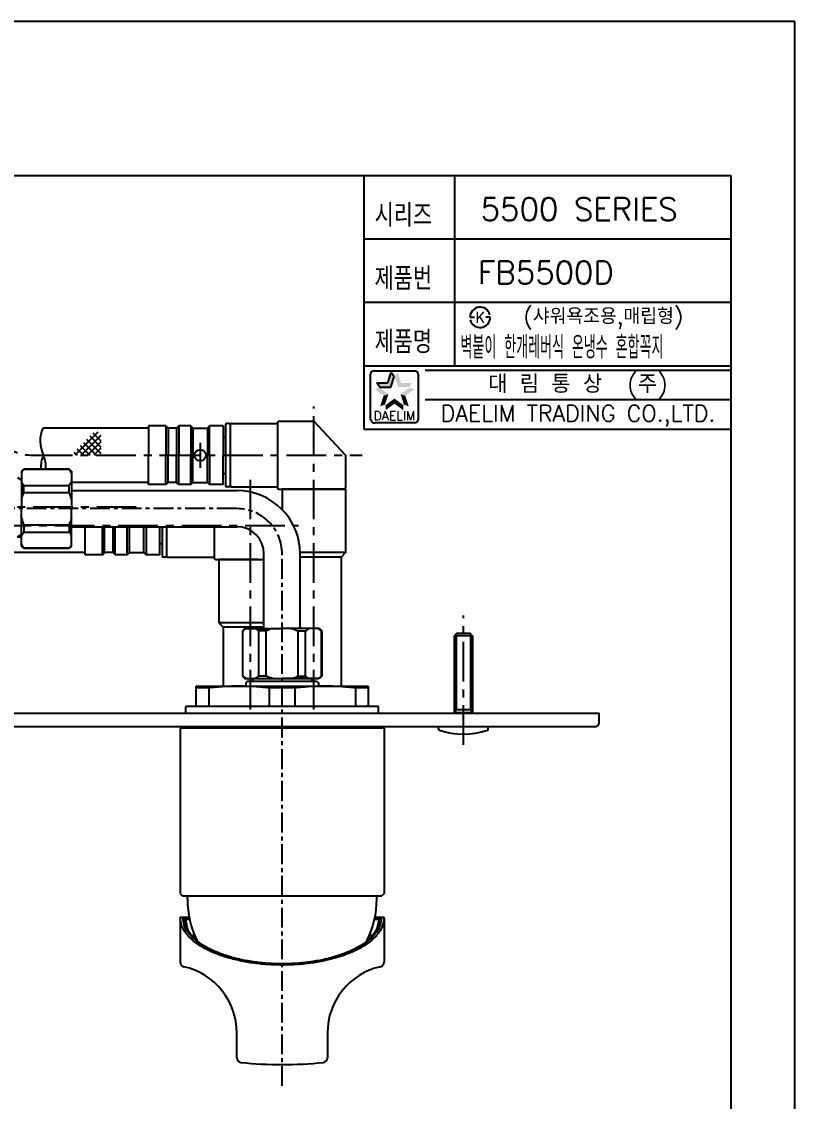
# Model space of a CAD drawing. Extents: x 2571 to 3165, y -5564 to -5144.
# Drawn here: x 2994.4 to 3165, y -5382.5 to -5144 of the extents above; entities that cross this region are included whole.
import ezdxf
from ezdxf.enums import TextEntityAlignment as Align

# ---------------------------------------------------------------- set-up
doc = ezdxf.new("R2010")
doc.units = 0
doc.header["$LTSCALE"] = 7
doc.header["$MEASUREMENT"] = 0
doc.linetypes.add('CENTER', pattern=[2, 1.25, -0.25, 0.25, -0.25])
doc.layers.get('0').update_dxf_attribs({"color": 2, "linetype": 'CONTINUOUS'})
for name, color, linetype in [('CENTER', 1, 'CENTER'), ('CL', 1, 'CENTER'), ('D', 2, 'CONTINUOUS'), ('DIM', 2, 'CONTINUOUS'), ('DWG', 7, 'CONTINUOUS')]:
    doc.layers.add(name, color=color, linetype=linetype)
doc.styles.add('GHS', font='ROMANS.shx', dxfattribs={"bigfont": 'GHS.shx'})
doc.styles.add('HAN', font='TXT.shx', dxfattribs={"bigfont": 'GHS.shx'})
doc.styles.add('ROMANS', font='romans')

# ---------------------------------------------------------------- blocks, each defined once
blk = doc.blocks.new('KS')
at = {"layer": 'D'}
for p, q in [((-2.25, 0), (-1.75, 0)), ((-1.75, 0), (-1.25, 0)), ((1.75, 0), (1.25, 0)), ((2.25, 0), (1.75, 0))]:
    blk.add_line(p, q, dxfattribs=at)
for start, end in [(15, 180), (195, 0)]:
    blk.add_arc((0, 0), 2.25, start, end, dxfattribs=at)
at = {"layer": 'D', "style": 'HAN'}
blk.add_text('K', height=2.39, dxfattribs=at).set_placement((0, 0), align=Align.MIDDLE)

msp = doc.modelspace()

# ---------------------------------------------------------------- linework, layer by layer
for q in [(2570.96, -5143.96), (3164.96, -5563.96), (3164.96, -5563.96)]:
    msp.add_line((3164.96, -5143.96), q)
at = {"color": 4}
for p, q in [((2931.09, -5177.96), (3150.96, -5177.96)), ((3150.96, -5177.96), (3150.96, -5552.96))]:
    msp.add_line(p, q, dxfattribs=at)
at = {"color": 7}
for p, q in [((3069.96, -5177.96), (3069.96, -5233.96)), ((3089.96, -5177.96), (3089.96, -5219.96)), ((3069.96, -5191.96), (3150.96, -5191.96)), ((3069.96, -5205.96), (3150.96, -5205.96)), ((3069.96, -5219.96), (3150.96, -5219.96)), ((3069.96, -5233.96), (3150.96, -5233.96))]:
    msp.add_line(p, q, dxfattribs=at)
at = {"color": 2, "linetype": 'Continuous'}
for p, q in [((3071.44, -5231.83), (3071.44, -5221.83)), ((3072.19, -5221.08), (3081.19, -5221.08)), ((3081.94, -5221.83), (3081.94, -5231.83)), ((3083.46, -5220.96), (3150.96, -5220.96)), ((3083.46, -5227.46), (3150.96, -5227.46)), ((3081.19, -5232.58), (3072.44, -5232.58))]:
    msp.add_line(p, q, dxfattribs=at)
at = {"color": 2}
for p, q in [((3075.2, -5223.78), (3075.95, -5221.47)), ((3075.87, -5224.69), (3076.62, -5222.39)), ((3076.62, -5222.39), (3075.95, -5221.47)), ((3072.78, -5223.78), (3075.2, -5223.78)), ((3073.44, -5224.69), (3072.78, -5223.78)), ((3073.44, -5224.69), (3075.87, -5224.69)), ((3011.2, -5234.67), (3006.12, -5239.74)), ((3010.15, -5234.79), (3011.91, -5236.54)), ((3011.91, -5235.37), (3007.54, -5239.74)), ((3008.03, -5236.91), (3010.87, -5239.74)), ((3008.74, -5236.2), (3011.91, -5239.37)), ((3011.91, -5236.79), (3008.95, -5239.74)), ((3009.45, -5235.49), (3011.91, -5237.95)), ((3005.91, -5239.03), (3006.63, -5239.74)), ((3006.62, -5238.32), (3008.04, -5239.74)), ((3007.33, -5237.61), (3009.46, -5239.74)), ((3011.91, -5238.2), (3010.36, -5239.74)), ((3011.91, -5239.62), (3011.78, -5239.74))]:
    msp.add_line(p, q, dxfattribs=at)
at = {"color": 7, "linetype": 'Continuous'}
for p, q in [((2994.9, -5242.79), (2994.4, -5243.29)), ((2994.4, -5243.29), (2994.4, -5251.54)), ((3004.9, -5242.79), (2994.9, -5242.79)), ((2994.9, -5242.79), (2994.9, -5242.85)), ((2994.9, -5242.85), (3004.9, -5242.85)), ((3005.4, -5243.29), (3004.9, -5242.79)), ((3004.9, -5242.85), (3004.9, -5242.79)), ((3005.4, -5243.29), (3005.4, -5251.54)), ((2994.9, -5246.39), (3004.9, -5246.39)), ((2994.9, -5248), (2994.9, -5246.39)), ((3004.9, -5248), (3004.9, -5246.39)), ((2994.9, -5248), (3004.9, -5248)), ((3065.9, -5247.24), (3051.9, -5247.24)), ((3051.9, -5247.24), (3051.9, -5251.75)), ((3065.9, -5247.24), (3065.9, -5261.24)), ((2994.4, -5259.79), (2994.4, -5251.54)), ((3005.4, -5259.79), (3005.4, -5251.54)), ((2994.9, -5255.09), (3004.9, -5255.09)), ((2994.9, -5255.09), (2994.9, -5256.7)), ((3004.9, -5255.09), (3004.9, -5256.7)), ((2994.9, -5256.7), (3004.9, -5256.7)), ((2994.9, -5260.29), (2994.4, -5259.79)), ((2994.9, -5260.24), (3004.9, -5260.24)), ((2994.9, -5260.29), (2994.9, -5260.24)), ((3004.9, -5260.29), (2994.9, -5260.29)), ((3005.4, -5259.79), (3004.9, -5260.29)), ((3004.9, -5260.24), (3004.9, -5260.29)), ((3065.9, -5261.24), (3055.9, -5261.24)), ((3065.9, -5261.24), (3064.9, -5262.24)), ((3037.9, -5262.74), (3037.9, -5276.74)), ((3046.65, -5262.74), (3037.9, -5262.74)), ((3064.9, -5262.24), (3055.9, -5262.24)), ((3064.9, -5262.24), (3064.9, -5290.74)), ((3037.9, -5276.74), (3038.9, -5277.74)), ((3047.9, -5276.74), (3037.9, -5276.74)), ((3038.9, -5277.74), (3038.9, -5290.74)), ((3047.9, -5277.74), (3038.9, -5277.74)), ((3043.65, -5278.04), (3043.15, -5278.54)), ((3043.21, -5278.54), (3043.15, -5278.54)), ((3043.15, -5278.54), (3043.15, -5288.54)), ((3043.21, -5288.54), (3043.21, -5278.54)), ((3043.65, -5278.04), (3051.9, -5278.04)), ((3048.36, -5278.54), (3046.75, -5278.54)), ((3046.75, -5288.54), (3046.75, -5278.54)), ((3048.36, -5288.54), (3048.36, -5278.54)), ((3060.15, -5278.04), (3051.9, -5278.04)), ((3055.45, -5278.54), (3057.06, -5278.54)), ((3055.45, -5288.54), (3055.45, -5278.54)), ((3057.06, -5288.54), (3057.06, -5278.54)), ((3060.15, -5278.04), (3060.65, -5278.54)), ((3060.6, -5288.54), (3060.6, -5278.54)), ((3060.6, -5278.54), (3060.65, -5278.54)), ((3060.65, -5278.54), (3060.65, -5288.54)), ((3043.15, -5288.54), (3043.21, -5288.54)), ((3043.15, -5288.54), (3043.65, -5289.04)), ((3043.65, -5289.04), (3051.9, -5289.04)), ((3043.9, -5289.04), (3059.9, -5289.04)), ((3044.2, -5289.74), (3043.9, -5290.04)), ((3059.6, -5289.74), (3044.2, -5289.74)), ((3045.4, -5289.04), (3045.4, -5289.74)), ((3048.36, -5288.54), (3046.75, -5288.54)), ((3060.15, -5289.04), (3051.9, -5289.04)), ((3055.45, -5288.54), (3057.06, -5288.54)), ((3058.4, -5289.04), (3058.4, -5289.74)), ((3059.6, -5289.74), (3059.9, -5290.04)), ((3060.65, -5288.54), (3060.15, -5289.04)), ((3060.65, -5288.54), (3060.6, -5288.54)), ((3032.9, -5290.74), (3070.9, -5290.74)), ((3032.9, -5295.24), (3032.9, -5290.74)), ((3035.74, -5291.15), (3032.9, -5291.15)), ((3035.74, -5291.15), (3035.74, -5295.24)), ((3043.9, -5290.04), (3043.9, -5290.74)), ((3049.07, -5291.15), (3049.07, -5295.24)), ((3054.74, -5291.15), (3049.07, -5291.15)), ((3054.74, -5291.15), (3054.74, -5295.24)), ((3059.9, -5290.04), (3059.9, -5290.74)), ((3068.07, -5291.15), (3068.07, -5295.24)), ((3070.9, -5291.15), (3068.07, -5291.15)), ((3070.9, -5290.74), (3070.9, -5295.24)), ((2821.9, -5296.74), (3121.9, -5296.74)), ((3073.15, -5295.24), (3030.65, -5295.24)), ((3030.65, -5296.74), (3030.65, -5295.24)), ((3073.15, -5296.74), (3073.15, -5295.24)), ((3121.9, -5298.74), (3121.9, -5296.74)), ((3120.9, -5299.74), (2822.9, -5299.74)), ((3029.7, -5299.74), (3029.4, -5300.04)), ((3074.4, -5300.04), (3029.4, -5300.04)), ((3029.4, -5300.04), (3029.4, -5336.54)), ((3074.1, -5299.74), (3074.4, -5300.04)), ((3074.4, -5300.04), (3074.4, -5336.54)), ((3086.4, -5300.19), (3086.4, -5299.74)), ((3097.4, -5300.19), (3097.4, -5299.74)), ((3029.4, -5336.54), (3029.9, -5337.04)), ((3029.9, -5337.04), (3073.9, -5337.04)), ((3031, -5337.74), (3031, -5337.34)), ((3072.8, -5337.74), (3072.8, -5337.34)), ((3074.4, -5336.54), (3073.9, -5337.04)), ((3030.02, -5341.84), (3029.4, -5341.84)), ((3029.4, -5341.84), (3029.4, -5351.73)), ((3031.41, -5341.84), (3030.05, -5341.84)), ((3030.5, -5342.22), (3031.49, -5342.22)), ((3072.32, -5342.22), (3073.31, -5342.22)), ((3073.67, -5341.84), (3072.39, -5341.84)), ((3073.31, -5342.22), (3073, -5343.43)), ((3074.4, -5341.84), (3073.79, -5341.84)), ((3074.4, -5341.84), (3074.4, -5351.73)), ((3030.63, -5343.35), (3030.63, -5343.34)), ((3073, -5343.43), (3072.71, -5344.59)), ((3073.18, -5343.34), (3073.18, -5343.35)), ((3053.44, -5352.05), (3050.36, -5352.05)), ((3051.9, -5352.12), (3051.9, -5352.08)), ((3041.9, -5372.85), (3041.9, -5367.34)), ((3061.9, -5367.34), (3061.9, -5372.85))]:
    msp.add_line(p, q, dxfattribs=at)
at = {"color": 2, "linetype": 'Continuous'}
for centre, radius, start, end in [((3072.19, -5221.83), 0.75, 90, 180), ((3081.19, -5221.83), 0.75, 0, 90), ((3072.31, -5231.7), 0.884, 188.1301, 278.1301), ((3081.19, -5231.83), 0.75, 270, 0), ((3005.87, -5236.61), 7.37, 157.1441, 205.2076), ((3005.99, -5242.61), 7.37, 157.1441, 181.4628), ((2992.41, -5242.61), 7.37, 358.5372, 22.8559)]:
    msp.add_arc(centre, radius, start, end, dxfattribs=at)
at = {"color": 7, "linetype": 'Continuous'}
for centre, radius, start, end in [((3120.9, -5298.74), 1, 270, 0), ((3086.7, -5300.19), 0.3, 180, 251.2773), ((3091.9, -5284.84), 16.5, 251.2773, 288.7227), ((3097.1, -5300.19), 0.3, 288.7227, 0), ((3031.3, -5337.34), 0.3, 90, 180), ((3072.5, -5337.34), 0.3, 0, 90), ((3051.9, -5337.74), 20.9, 180, 206.3213), ((3051.9, -5337.74), 20.9, 333.6794, 0), ((3026.9, -5367.34), 15, 0, 77.3644), ((3076.9, -5367.34), 15, 102.6356, 180), ((3042.9, -5372.85), 1, 180, 263.6987), ((3060.9, -5372.85), 1, 276.3013, 0), ((3051.9, -5291.34), 83, 263.6987, 276.3013)]:
    msp.add_arc(centre, radius, start, end, dxfattribs=at)
for points in [[(2994.4, -5243.61), (2994.54, -5243.37), (2994.71, -5243.11), (2994.9, -5242.85)], [(3005.4, -5243.61), (3005.27, -5243.37), (3005.1, -5243.11), (3004.9, -5242.85)], [(2994.9, -5246.39), (2994.71, -5246.12), (2994.54, -5245.87), (2994.4, -5245.62)], [(3004.9, -5246.39), (3005.1, -5246.12), (3005.27, -5245.87), (3005.4, -5245.62)], [(2994.4, -5249.53), (2994.54, -5248.99), (2994.71, -5248.47), (2994.9, -5248)], [(3005.4, -5249.53), (3005.27, -5248.99), (3005.1, -5248.47), (3004.9, -5248)], [(2994.4, -5253.56), (2994.54, -5254.1), (2994.71, -5254.61), (2994.9, -5255.09)], [(3005.4, -5253.56), (3005.27, -5254.1), (3005.1, -5254.61), (3004.9, -5255.09)], [(2994.9, -5256.7), (2994.71, -5256.96), (2994.54, -5257.22), (2994.4, -5257.46)], [(3004.9, -5256.7), (3005.1, -5256.96), (3005.27, -5257.22), (3005.4, -5257.46)], [(2994.4, -5259.48), (2994.54, -5259.72), (2994.71, -5259.97), (2994.9, -5260.24)], [(3005.4, -5259.48), (3005.27, -5259.72), (3005.1, -5259.97), (3004.9, -5260.24)], [(3043.97, -5278.04), (3043.73, -5278.18), (3043.48, -5278.35), (3043.21, -5278.54)], [(3046.75, -5278.54), (3046.48, -5278.35), (3046.23, -5278.18), (3045.98, -5278.04)], [(3049.89, -5278.04), (3049.35, -5278.18), (3048.84, -5278.35), (3048.36, -5278.54)], [(3053.92, -5278.04), (3054.46, -5278.18), (3054.97, -5278.35), (3055.45, -5278.54)], [(3057.06, -5278.54), (3057.32, -5278.35), (3057.58, -5278.18), (3057.83, -5278.04)], [(3059.84, -5278.04), (3060.08, -5278.18), (3060.33, -5278.35), (3060.6, -5278.54)], [(3043.97, -5289.04), (3043.73, -5288.91), (3043.48, -5288.74), (3043.21, -5288.54)], [(3046.75, -5288.54), (3046.48, -5288.74), (3046.23, -5288.91), (3045.98, -5289.04)], [(3049.89, -5289.04), (3049.35, -5288.91), (3048.84, -5288.74), (3048.36, -5288.54)], [(3053.92, -5289.04), (3054.46, -5288.91), (3054.97, -5288.74), (3055.45, -5288.54)], [(3057.06, -5288.54), (3057.32, -5288.74), (3057.58, -5288.91), (3057.83, -5289.04)], [(3059.84, -5289.04), (3060.08, -5288.91), (3060.33, -5288.74), (3060.6, -5288.54)], [(3042.4, -5290.74), (3040.73, -5290.77), (3039.07, -5290.85), (3037.41, -5290.97), (3035.74, -5291.15)], [(3049.07, -5291.15), (3047.4, -5290.97), (3045.74, -5290.85), (3044.08, -5290.77), (3042.4, -5290.74)], [(3061.4, -5290.74), (3059.73, -5290.77), (3058.07, -5290.85), (3056.41, -5290.97), (3054.74, -5291.15)], [(3068.07, -5291.15), (3066.4, -5290.97), (3064.74, -5290.85), (3063.08, -5290.77), (3061.4, -5290.74)], [(3031.47, -5346.24), (3030.64, -5345.27), (3029.72, -5343.58), (3029.4, -5341.84)], [(3051.9, -5352.12), (3048.69, -5352.01), (3045.45, -5351.67), (3042.38, -5351.11), (3039.5, -5350.33), (3036.84, -5349.32), (3034.52, -5348.12), (3032.6, -5346.73), (3031.17, -5345.19), (3030.29, -5343.54), (3030.02, -5341.84)], [(3030.02, -5341.84), (3030.1, -5341.85)], [(3030.1, -5341.85), (3030.18, -5341.87)], [(3030.18, -5341.87), (3030.28, -5341.92)], [(3030.28, -5341.92), (3030.32, -5341.95), (3030.43, -5342.07), (3030.5, -5342.22)], [(3030.5, -5342.22), (3030.78, -5343.3)], [(3030.63, -5343.34), (3030.5, -5342.22)], [(3073.79, -5341.84), (3073.51, -5343.54), (3072.64, -5345.19), (3071.21, -5346.73), (3069.29, -5348.12), (3066.97, -5349.32), (3064.31, -5350.33), (3061.43, -5351.11), (3058.36, -5351.67), (3055.12, -5352.01), (3051.9, -5352.12)], [(3074.4, -5341.84), (3074.09, -5343.58), (3073.17, -5345.27), (3072.34, -5346.24)], [(3073.31, -5342.22), (3073.18, -5343.34)], [(3073.53, -5341.92), (3073.49, -5341.95), (3073.37, -5342.07), (3073.31, -5342.22)], [(3073.63, -5341.87), (3073.53, -5341.92)], [(3073.71, -5341.85), (3073.63, -5341.87)], [(3073.79, -5341.84), (3073.71, -5341.85)], [(3051.9, -5352.08), (3049.04, -5351.99), (3045.92, -5351.68), (3042.88, -5351.16), (3040, -5350.41), (3037.36, -5349.46), (3035.04, -5348.3), (3033.14, -5346.98), (3031.71, -5345.53), (3030.82, -5343.98), (3030.63, -5343.34)], [(3030.78, -5343.3), (3030.81, -5343.43)], [(3030.81, -5343.43), (3031.1, -5344.59)], [(3073.18, -5343.34), (3072.99, -5343.98), (3072.1, -5345.53), (3070.68, -5346.98), (3068.77, -5348.3), (3066.46, -5349.45), (3063.82, -5350.41), (3060.95, -5351.16), (3057.91, -5351.68), (3054.79, -5351.99), (3051.9, -5352.08)], [(3031.56, -5346.33), (3031.47, -5346.24)], [(3072.24, -5346.33), (3071.69, -5346.84), (3069.72, -5348.25), (3067.33, -5349.48), (3064.6, -5350.5), (3061.63, -5351.3), (3058.48, -5351.88), (3055.22, -5352.22), (3051.9, -5352.34), (3048.59, -5352.22), (3045.33, -5351.88), (3042.18, -5351.3), (3039.2, -5350.5), (3036.48, -5349.48), (3034.09, -5348.25), (3032.12, -5346.84), (3031.56, -5346.33)], [(3032.64, -5345.84), (3031.97, -5345.84)], [(3071.84, -5345.84), (3071.17, -5345.84)], [(3072.34, -5346.24), (3072.24, -5346.33)], [(3029.4, -5351.73), (3029.41, -5351.8), (3029.48, -5352.11), (3029.65, -5352.39), (3029.89, -5352.59), (3030.19, -5352.71)], [(3073.62, -5352.71), (3073.92, -5352.59), (3074.16, -5352.39), (3074.33, -5352.11), (3074.4, -5351.8), (3074.4, -5351.73)]]:
    msp.add_spline(points, degree=3, dxfattribs=at)
at = {"color": 2}
for points in [[(3075.2, -5223.78), (3075.87, -5224.69), (3075.95, -5221.47), (3076.62, -5222.39)], [(3077.43, -5221.47), (3076.76, -5222.39), (3078.18, -5223.78), (3077.51, -5224.69)], [(3074.28, -5226.61), (3075.36, -5226.26), (3072.32, -5225.18), (3073.4, -5224.83)], [(3072.78, -5223.78), (3073.44, -5224.69), (3075.2, -5223.78), (3075.87, -5224.69)], [(3078.18, -5223.78), (3077.51, -5224.69), (3080.6, -5223.78), (3079.94, -5224.69)], [(3081.06, -5225.18), (3079.98, -5224.83), (3079.1, -5226.61), (3078.02, -5226.26)], [(3073.53, -5228.92), (3074.61, -5228.57), (3074.28, -5226.61), (3075.36, -5226.26)], [(3076.69, -5228.36), (3076.69, -5227.23), (3074.73, -5229.79), (3074.73, -5228.65)], [(3078.65, -5229.79), (3078.65, -5228.65), (3076.69, -5228.36), (3076.69, -5227.23)], [(3079.1, -5226.61), (3078.02, -5226.26), (3079.85, -5228.92), (3078.77, -5228.57)]]:
    msp.add_solid(points, dxfattribs=at)
at = {"layer": 'CENTER'}
msp.add_line((3091.9, -5303.72), (3091.9, -5275.11), dxfattribs=at)
at = {"layer": 'CL'}
for p, q in [((3058.9, -5295.89), (3058.9, -5228.98)), ((3033.82, -5236.99), (3033.82, -5242.49)), ((2996.87, -5239.74), (3069.54, -5239.74)), ((3044.9, -5295.89), (3044.9, -5244.47)), ((3019.72, -5251.24), (2978.05, -5251.24)), ((2987.75, -5255.24), (3055.54, -5255.24))]:
    msp.add_line(p, q, dxfattribs=at)
at = {"layer": 'CL', "ltscale": 0.5}
msp.add_lwpolyline([(3051.9, -5379.05), (3051.9, -5261.54, 0.414214), (3041.9, -5251.54), (2991.03, -5251.54)], format="xyb", dxfattribs=at)
at = {"layer": 'CL'}
msp.add_arc((2996.87, -5229.74), 10, 180, 270, dxfattribs=at)
at = {"layer": 'D'}
for p, q in [((3090.3, -5279.24), (3090.3, -5295.95)), ((3093.5, -5279.24), (3093.5, -5295.95)), ((3089.9, -5296.64), (3090.3, -5295.95)), ((3093.9, -5296.64), (3093.5, -5295.95))]:
    msp.add_line(p, q, dxfattribs=at)
at = {"layer": 'DIM'}
for p, q in [((2994.4, -5245.23), (2993.57, -5244.74)), ((2994.4, -5257.26), (2993.57, -5257.74))]:
    msp.add_line(p, q, dxfattribs=at)
at = {"layer": 'DWG'}
for p, q in [((3050.9, -5232.54), (3050.9, -5246.94)), ((3051.2, -5232.24), (3058.9, -5232.24)), ((3065.9, -5239.74), (3058.9, -5232.24)), ((3022.4, -5233.74), (2999.08, -5233.74)), ((3026.23, -5233.24), (3022.4, -5233.24)), ((3022.4, -5233.24), (3022.4, -5239.74)), ((3026.23, -5233.24), (3026.23, -5239.74)), ((3026.23, -5233.24), (3026.73, -5233.74)), ((3026.73, -5233.74), (3026.73, -5239.74)), ((3028.58, -5233.74), (3026.73, -5233.74)), ((3029.08, -5233.24), (3028.58, -5233.74)), ((3028.58, -5233.74), (3028.58, -5239.74)), ((3029.08, -5233.24), (3029.08, -5239.74)), ((3031.73, -5233.24), (3029.08, -5233.24)), ((3031.73, -5233.24), (3031.73, -5239.74)), ((3031.73, -5233.24), (3032.23, -5233.74)), ((3032.23, -5233.74), (3032.23, -5239.74)), ((3032.23, -5233.74), (3035.4, -5233.74)), ((3035.4, -5233.74), (3035.9, -5233.24)), ((3035.4, -5233.74), (3035.4, -5239.74)), ((3035.9, -5239.74), (3035.9, -5233.24)), ((3038.9, -5233.24), (3035.9, -5233.24)), ((3038.9, -5233.24), (3038.9, -5239.74)), ((3039.4, -5233.04), (3039.4, -5246.44)), ((3040.1, -5232.74), (3039.7, -5232.74)), ((3040.4, -5233.04), (3040.4, -5245.99)), ((3040.4, -5233.04), (3040.4, -5246.44)), ((3040.7, -5232.74), (3050.9, -5232.74)), ((3038.9, -5235.74), (3039.4, -5235.74)), ((3022.4, -5246.24), (3022.4, -5239.74)), ((3026.23, -5246.24), (3026.23, -5239.74)), ((3026.73, -5245.74), (3026.73, -5239.74)), ((3028.58, -5245.74), (3028.58, -5239.74)), ((3029.08, -5246.24), (3029.08, -5239.74)), ((3031.73, -5246.24), (3031.73, -5239.74)), ((3032.23, -5245.74), (3032.23, -5239.74)), ((3035.4, -5245.74), (3035.4, -5239.74)), ((3035.9, -5239.74), (3035.9, -5246.24)), ((3038.9, -5246.24), (3038.9, -5239.74)), ((3065.9, -5239.74), (3065.9, -5246.94)), ((3038.9, -5243.74), (3039.4, -5243.74)), ((3022.4, -5245.74), (3005.4, -5245.74)), ((3026.23, -5246.24), (3022.4, -5246.24)), ((3026.23, -5246.24), (3026.73, -5245.74)), ((3028.58, -5245.74), (3026.73, -5245.74)), ((3029.08, -5246.24), (3028.58, -5245.74)), ((3031.73, -5246.24), (3029.08, -5246.24)), ((3031.73, -5246.24), (3032.23, -5245.74)), ((3032.23, -5245.74), (3035.4, -5245.74)), ((3035.4, -5245.74), (3035.9, -5246.24)), ((3038.9, -5246.24), (3035.9, -5246.24)), ((3040.1, -5246.74), (3039.7, -5246.74)), ((3040.7, -5246.74), (3050.9, -5246.74)), ((3051.2, -5247.24), (3065.6, -5247.24)), ((3051.2, -5247.24), (3065.6, -5247.24)), ((3008.4, -5261.74), (3008.4, -5255.54)), ((3012.23, -5261.74), (3012.23, -5255.54)), ((3012.73, -5261.24), (3012.73, -5255.54)), ((3014.58, -5261.24), (3014.58, -5255.54)), ((3015.08, -5261.74), (3015.08, -5255.54)), ((3017.73, -5261.74), (3017.73, -5255.54)), ((3018.23, -5261.24), (3018.23, -5255.54)), ((3021.4, -5261.24), (3021.4, -5255.54)), ((3021.9, -5255.54), (3021.9, -5261.74)), ((3024.9, -5261.74), (3024.9, -5255.54)), ((3025.4, -5255.54), (3025.4, -5261.94)), ((3026.4, -5255.54), (3026.4, -5261.94)), ((3026.4, -5255.54), (3026.4, -5261.94)), ((3036.9, -5255.54), (3036.9, -5262.44)), ((2993.4, -5257.74), (2994.4, -5257.74)), ((3008.4, -5261.24), (2991.54, -5261.24)), ((3012.23, -5261.74), (3012.73, -5261.24)), ((3014.58, -5261.24), (3012.73, -5261.24)), ((3015.08, -5261.74), (3014.58, -5261.24)), ((3017.73, -5261.74), (3018.23, -5261.24)), ((3018.23, -5261.24), (3021.4, -5261.24)), ((3021.4, -5261.24), (3021.9, -5261.74)), ((3024.9, -5259.24), (3025.4, -5259.24)), ((3012.23, -5261.74), (3008.4, -5261.74)), ((3017.73, -5261.74), (3015.08, -5261.74)), ((3024.9, -5261.74), (3021.9, -5261.74)), ((3026.1, -5262.24), (3025.7, -5262.24)), ((3026.7, -5262.24), (3036.9, -5262.24)), ((3037.2, -5262.74), (3046.65, -5262.74)), ((3037.2, -5262.74), (3047.9, -5262.74)), ((3090.4, -5279.14), (3089.9, -5279.64)), ((3089.9, -5279.64), (3089.9, -5296.64)), ((3093.9, -5279.64), (3089.9, -5279.64)), ((3093.4, -5279.14), (3090.4, -5279.14)), ((3093.9, -5279.64), (3093.4, -5279.14)), ((3093.9, -5279.64), (3093.9, -5296.64)), ((3089.8, -5296.74), (3089.9, -5296.64)), ((3093.9, -5295.95), (3089.9, -5295.95)), ((3093.9, -5296.64), (3089.9, -5296.64)), ((3094, -5296.74), (3093.9, -5296.64))]:
    msp.add_line(p, q, dxfattribs=at)
at = {"layer": 'DWG', "ltscale": 0.5}
for p, q in [((3005.4, -5247.54), (3041.9, -5247.54)), ((3005.4, -5255.54), (3041.9, -5255.54)), ((3047.9, -5278.04), (3047.9, -5261.54)), ((3055.9, -5278.04), (3055.9, -5261.54))]:
    msp.add_line(p, q, dxfattribs=at)
at = {"layer": 'DWG'}
msp.add_circle((3033.82, -5239.74), 1.25, dxfattribs=at)
for centre, start, end in [((3051.2, -5232.54), 90, 180), ((3039.7, -5233.04), 90, 180), ((3040.1, -5233.04), 0, 90), ((3040.7, -5233.04), 90, 180), ((3039.7, -5246.44), 180, 270), ((3040.1, -5246.44), 270, 360), ((3040.7, -5246.44), 180, 270), ((3051.2, -5246.94), 180, 270), ((3065.6, -5246.94), 270, 0), ((3025.7, -5261.94), 180, 270), ((3026.1, -5261.94), 270, 0), ((3026.7, -5261.94), 180, 270), ((3037.2, -5262.44), 180, 270)]:
    msp.add_arc(centre, 0.3, start, end, dxfattribs=at)
at = {"layer": 'DWG', "ltscale": 0.5}
for radius in [14, 6]:
    msp.add_arc((3041.9, -5261.54), radius, 0, 90, dxfattribs=at)

# ---------------------------------------------------------------- block references
at = {"layer": 'DIM'}
msp.add_blockref('KS', (3095.59, -5209.28), dxfattribs=at)

# ---------------------------------------------------------------- texts
at = {"color": 7, "style": 'GHS'}
for s, p in [('5500 SERIES', (3117.47, -5185.38)), ('FB5500D', (3110.12, -5199.38))]:
    msp.add_text(s, height=5, dxfattribs=at).set_placement(p, align=Align.MIDDLE)
at = {"style": 'GHS'}
msp.add_text('(샤워욕조용,매립형)', height=3.5, dxfattribs=at).set_placement((3105.14, -5210.78))
at = {"style": 'GHS', "width": 0.5}
msp.add_text('벽붙이 한개레버식 온냉수 혼합꼭지', height=5, dxfattribs=at).set_placement((3091.26, -5218.4))
at = {"color": 7, "linetype": 'Continuous'}
for s, height, style, p in [('대 림 통 상  (주)', 4, 'GHS', (3117.22, -5224.27)), ('DAELIM TRADING CO.,LTD.', 3.6, 'ROMANS', (3117.22, -5231.03))]:
    msp.add_text(s, height=height, dxfattribs=dict(at, style=style)).set_placement(p, align=Align.MIDDLE)
at = {"color": 2, "linetype": 'Continuous', "style": 'ROMANS'}
msp.add_text('DAELIM', height=2, dxfattribs=at).set_placement((3076.69, -5232.03), align=Align.CENTER)
at = {"layer": 'DIM', "style": 'GHS', "width": 0.8}
for s, p in [('시리즈', (3072.3, -5189.23)), ('제품번', (3072.3, -5203.23)), ('제품명', (3072.3, -5217.23))]:
    msp.add_text(s, height=5, dxfattribs=at).set_placement(p)

doc.saveas('drawing.dxf')
